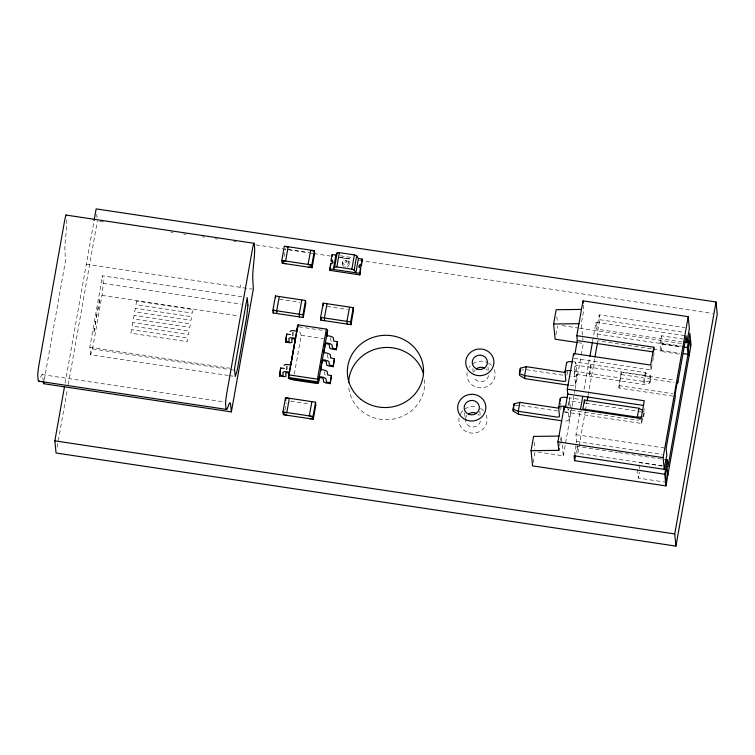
<?xml version="1.0" encoding="UTF-8"?>
<svg xmlns="http://www.w3.org/2000/svg" width="755" height="755" viewBox="0 0 755 755"><rect width="100%" height="100%" fill="white"/><g stroke="black" fill="none" stroke-linecap="round" stroke-linejoin="round"><path stroke-width="0.57" stroke-dasharray="3.77 2.83" d="M228.237 375.461L90.6 354.793L92.487 348.914L102.019 295.384L103.303 283.418L102.548 275.82L242.515 296.838M240.147 287.306L240.411 284.918M44.262 380.095L65.496 260.834L64.987 251.424A32.531 2.699 -81.5 0 1 65.845 235.164A32.531 2.699 -81.5 0 0 66.704 218.903M65.119 383.229L94.101 220.413M57.106 447.215L67.431 389.221M68.252 384.588L97.367 221.055M90.6 354.793L89.836 347.187L102.548 275.82M284.135 256.436L285.503 248.754M286.249 369.931L286.975 365.845M292.279 336.022L293.006 331.945M284.928 410.135L286.296 402.453M294.299 374.206L301.226 335.324L298.989 329.888M533.153 462.589L535.106 451.603M555.897 334.805L557.464 326.018M560.682 409.729L561.078 407.502M566.835 375.159L567.439 371.819A3.747 1.161 10.1 0 1 567.222 372.092M559.549 445.96L560.333 441.562M560.531 440.467L561.314 436.069L563.287 455.841L536.229 451.773M567.996 405.614L569.393 397.809L580.944 399.546M568.902 405.312L569.695 400.848L580.095 402.415M569.062 419.818L570.667 410.578A7.503 2.322 10.1 0 1 564.381 412.013M575.414 384.125L577.018 374.895L575.744 362.126L574.159 371.045L575.433 383.814A7.493 2.322 10.1 0 1 569.147 385.248M563.287 455.841L571.903 407.436M572.101 406.322L575.074 389.589M575.272 388.476L581.029 356.152M581.237 355.001L583.294 343.421L578.792 342.751M574.111 455.793L576.66 441.524L575.971 434.682L580.217 410.814M584.03 389.41L589.749 357.285M592.533 341.647L595.988 322.272L686.153 335.815M682.209 341.958L596.667 329.114L599.215 314.835L684.747 327.679M575.772 454.076L577.141 446.384L617.599 452.462M597.498 337.4L597.158 333.974L599.697 319.705L599.215 314.835M662.21 465.901L577.82 453.226L585.248 411.513M585.455 410.352L586.899 402.236M588.145 395.28L594.742 358.2M597.422 343.138L597.837 340.816L652.169 348.98M673.054 396.13L618.996 388.013L618.751 385.579L621.138 372.196L675.187 380.322M618.996 388.013L621.384 374.631L621.138 372.196M564.598 411.909L641.618 423.47L642.411 419.016M643.6 412.324L644.392 407.86M574.13 358.38L651.14 369.941L652.537 362.136M652.735 361.022L653.33 357.672M653.528 356.558L654.123 353.217M643.317 416.845L644.27 411.484L643.496 418.666L641.533 419.176M649.847 382.983L650.801 377.623L645.544 375.603L576.046 365.165L574.461 374.084L643.958 384.522L649.847 382.983L650.621 375.801L645.242 372.564L573.866 361.843M678.981 354.133L660.946 351.424L660.096 342.912L661.371 335.777L682.784 338.986M666.571 482.341L638.39 478.104L639.485 471.988M660.946 351.424L662.22 344.289L661.371 335.777M640.551 419.44L637.607 420.214L568.1 409.776M521.535 369.988L523.536 369.875M649.668 381.152L643.656 381.483L572.281 370.762M515.174 405.671L520.186 405.397M340.42 255.803L351.688 257.493M288.353 249.48L308.635 252.529M339.24 257.125L351.962 259.031M99.698 221.404L104.36 222.102M170.781 232.078L173.103 232.427M183.597 234.003L185.928 234.352M202.236 236.806L204.567 237.155M215.052 238.731L217.383 239.08M233.701 241.524L236.022 241.874M255.832 244.856L308.267 252.727M309.437 252.906L312.929 253.425M314.099 253.605L330.407 256.049M339.731 257.455L352.547 259.38M359.54 260.428L712.588 313.448M599.697 319.705L684.077 332.379M562.296 325.613L578.538 328.057M579.698 328.227L681.756 343.553M660.096 342.912L681.51 346.13M597.158 333.974L681.538 346.649M662.22 344.289L681.378 347.168M653.32 349.15L679.915 353.142M86.306 264.203L252.208 289.118M279.492 299.263L299.773 302.311M327.198 306.426L347.489 309.475M103.303 283.418L240.939 304.095M102.019 295.384L238.495 315.883M621.384 374.631L674.281 382.577M298.791 326.802L323.952 330.577M301.226 335.324L323.772 338.702M526.546 369.714L562.928 375.178M618.751 385.579L672.809 393.704M585.88 403.283L636.88 410.937M521.327 405.567L557.709 411.031M89.836 347.187L229.813 368.214M92.487 348.914L228.963 369.412M230.124 369.582L233.625 370.11M229.407 375.641L234.069 376.339M575.971 434.682L663.824 447.875M576.66 441.524L662.192 454.368M290.666 401.15L309.824 404.029M618.76 452.641L661.522 459.059M662.484 466.014L638.815 462.456L639.447 468.846M42.129 374.603L224.499 402M639.192 411.286L644.449 413.315M650.753 366.052L651.14 369.941M650.621 375.801L650.801 377.623M641.221 419.582L641.618 423.47M637.541 469.591L638.39 478.104M595.988 322.272L596.667 329.114M583.436 305.133L583.86 309.39L581.322 323.659L582.945 339.939M577.141 446.384L577.82 453.226M569.393 397.809L570.45 408.417M567.798 406.728L569.072 419.506A7.503 2.322 10.1 0 1 563.759 421.026M556.841 316.732L557.426 322.583M560.663 403.085L560.88 405.218M534.172 442.251L534.87 449.263M487.975 367.1L488.306 370.412M479.793 411.315L480.237 415.741M472.8 368.61L473.347 374.14M464.618 412.825L465.061 417.251M348.989 261.192A3.331 3.162 -5.7 0 1 344.28 264.41A3.331 3.162 -5.7 0 1 343.742 258.965A3.331 3.162 -5.7 0 1 348.989 261.192L349.235 263.627M342.345 261.853L342.591 264.288M330.567 337.664L330.86 340.552A3.331 1.029 10.1 0 0 332.228 341.59M327.547 354.614L327.84 357.502A3.331 1.029 10.1 0 0 329.208 358.54M324.537 371.564L324.82 374.452A3.331 1.029 10.1 0 0 326.556 375.622M292.997 332.021L293.289 334.909A3.331 1.029 10.1 0 1 291.741 335.588M286.966 365.93L287.249 368.817A3.331 1.029 10.1 0 1 286.051 369.469M96.706 214.42L97.036 217.733M43.271 381.511L42.752 376.33A32.531 2.699 -81.5 0 0 40.43 377.906A32.531 2.699 -81.5 0 1 39.864 379.52M424.593 379.793A38.118 36.108 -5.7 0 1 390.25 419.516A38.118 36.108 -5.7 0 1 348.725 387.372M486.192 415.014A14.109 13.364 -5.7 0 1 472.46 433.172A14.109 13.364 -5.7 0 1 460.163 414.382M460.569 413.589A14.109 13.364 -5.7 0 1 464.08 409.531M464.816 409.002A14.109 13.364 -5.7 0 1 477.122 406.992M480.473 408.408A14.109 13.364 -5.7 0 1 483.917 411.267M494.261 369.695A14.109 13.364 -5.7 0 1 482.379 387.787A14.109 13.364 -5.7 0 1 467.147 372.404M469.1 367.506A14.109 13.364 -5.7 0 1 470.186 366.081M472.885 363.674A14.109 13.364 -5.7 0 1 486.918 362.277M488.542 363.089A14.109 13.364 -5.7 0 1 492.543 366.628M343.789 266.411A3.331 3.162 -5.7 0 1 343.978 261.4A3.331 3.162 -5.7 0 1 349.036 262.825A3.331 3.162 -5.7 0 1 346.224 267.1M345.356 267.081A3.331 3.162 -5.7 0 1 344.525 266.845M577.018 374.895A7.493 2.322 10.1 0 1 570.733 376.33M561.003 407.643A3.747 1.161 10.1 0 1 560.663 407.889M480.491 420.941A7.625 7.22 -5.7 0 1 465.391 420.573M465.467 418.685A7.625 7.22 -5.7 0 1 467.109 415.269M477.839 414.193A7.625 7.22 -5.7 0 1 479.189 415.561M488.56 375.622A7.625 7.22 -5.7 0 1 473.904 377.085M474.121 371.554A7.625 7.22 -5.7 0 1 475.178 369.941M485.909 368.874A7.625 7.22 -5.7 0 1 487.258 370.243M94.394 328.255L93.875 333.04L94.394 328.255M95.659 321.111L95.149 325.896L95.659 321.111M96.933 313.976L96.423 318.761L96.933 313.976M98.207 306.841L97.688 311.626L98.207 306.841M99.471 299.707L98.962 304.491L99.471 299.707M131.54 329.633L130.898 333.21L187.249 341.666L187.891 338.098L131.54 329.633M132.804 322.498L132.172 326.066L188.523 334.531L189.156 330.964L132.804 322.498M134.079 315.364L133.437 318.931L189.798 327.396L190.43 323.829L134.079 315.364M135.343 308.229L134.711 311.796L191.062 320.262L191.704 316.685L135.343 308.229M136.617 301.085L135.985 304.661L192.336 313.117L192.969 309.55L136.617 301.085M590.769 364.382L589.183 373.3L589.485 376.339L591.071 367.421L590.769 364.382M645.242 372.564L643.656 381.483L643.958 384.522L645.544 375.603L645.242 372.564M345.063 262.23A0.953 0.906 -5.7 0 0 346.611 261.664A0.953 0.906 -5.7 0 0 345.337 260.683A0.953 0.906 -5.7 0 0 345.063 262.23"/><path stroke-width="1.13" d="M284.144 365.477L284.163 365.307A4.775 1.482 10.1 0 1 288.08 364.608L290.571 364.967M290.184 331.568L290.194 331.407A4.775 1.482 10.1 0 1 294.12 330.709L296.602 331.067M94.101 220.413L96.159 208.89L716.033 301.991L717.25 314.146L675.952 546.11L56.068 453.009L54.86 440.854L64.496 386.692M272.914 310.239L275.462 295.96L305.511 300.481L305.784 303.208L303.246 317.487L273.187 312.976L272.914 310.239L302.972 314.75L303.246 317.487M281.785 260.456L284.324 246.177L314.373 250.698L314.646 253.435L312.108 267.704L282.049 263.193L281.785 260.456L311.834 264.967L312.108 267.704M273.187 312.976L273.772 309.682M319.45 377.528L321.328 377.811A1.906 0.595 10.1 0 1 323.263 378.708L323.555 381.596A3.331 1.029 10.1 0 0 326.943 383.153L330.228 383.644L330.143 382.728L326.396 382.058L326.028 378.925A4.775 1.482 10.1 0 0 321.847 377.009L319.356 376.622L318.497 382.889L315.826 383.314L293.289 379.925L288.438 378.368L289.392 373.017L287.513 372.734A1.906 0.595 10.1 0 0 285.692 373.064L285.985 375.952A3.331 1.029 10.1 0 1 282.804 376.518L279.51 376.028L280.69 367.978L284.257 368.478M290.864 364.769L295.422 339.118L293.544 338.835A1.906 0.595 10.1 0 0 291.732 339.165L292.015 342.053A3.331 1.029 10.1 0 1 288.835 342.619L285.55 342.128L286.73 334.078L290.298 334.578M279.51 376.028L280.69 367.978M285.55 342.128L286.73 334.078M297.555 325.716L288.438 378.368L318.497 382.889L317.468 379.161L326.377 329.123L298.121 324.877L296.885 330.907M326.377 329.123L327.613 330.228L318.402 381.973L288.344 377.462L298.121 324.877M282.965 411.956L285.503 397.687L315.562 402.198L315.835 404.935L313.297 419.204L283.238 414.693L282.965 411.956L313.023 416.467L313.297 419.204M302.972 314.75L305.511 300.481M311.834 264.967L314.373 250.698M320.63 317.402L323.168 303.132L353.227 307.644L353.5 310.38L350.952 324.65L320.903 320.139L320.63 317.402L350.688 321.913L350.952 324.65M358.455 258.512L362.211 259.078L361.258 264.429A1.906 1.803 -5.7 0 0 359.059 265.93A1.906 1.803 -5.7 0 0 360.626 267.997L359.824 274.867L329.765 270.356L330.567 263.486A1.906 1.803 -5.7 0 0 332.766 261.985A1.906 1.803 -5.7 0 0 331.2 259.918L332.153 254.558L335.909 255.124L337.174 252.906L339.363 252.651L354.397 254.907L356.7 255.841L358.455 258.512L355.907 272.781L354.161 270.111L351.849 269.186L336.824 266.921L334.635 267.185L333.37 269.403L335.909 255.124M320.903 320.139L321.29 317.94M329.765 270.356L330.341 267.147M332.936 263.033A1.906 1.803 -5.7 0 0 331.351 261.438L331.738 259.295M334.635 267.185L337.174 252.906M336.824 266.921L339.363 252.651M320.648 370.752L322.376 359.673L324.867 360.059A4.775 1.482 10.1 0 1 329.048 361.975L329.416 365.109L333.163 365.779L333.248 366.694L329.963 366.203A3.331 1.029 10.1 0 1 326.566 364.646L326.283 361.758A1.906 0.595 10.1 0 0 324.339 360.862L322.461 360.579M323.735 353.444L325.518 343.412M326.717 336.721L327.613 330.228M313.023 416.467L315.562 402.198M330.143 382.728L331.407 375.594L327.689 374.942L327.293 371.79A4.775 1.482 10.1 0 0 323.121 369.865L320.63 369.488L320.715 370.394M333.163 365.779L334.427 358.644L330.709 357.993L330.312 354.841A4.775 1.482 10.1 0 0 326.132 352.915L323.64 352.528M336.173 348.829L332.455 348.178L332.058 345.026A4.775 1.482 10.1 0 0 327.887 343.1L325.386 342.723L325.481 343.629L327.359 343.912A1.906 0.595 10.1 0 1 329.303 344.799L329.586 347.696A3.331 1.029 10.1 0 0 332.983 349.254L336.268 349.744L337.447 341.694L333.748 341.062L333.332 337.881A4.775 1.482 10.1 0 0 329.152 335.966L326.66 335.579L326.755 336.494M330.228 383.644L331.407 375.594M333.248 366.694L334.427 358.644M336.268 349.744L337.447 341.694M351.849 269.186L354.397 254.907M354.161 270.111L356.7 255.841M350.688 321.913L353.227 307.644M359.824 274.867L360.626 267.997M359.21 267.449A1.906 1.803 -5.7 0 1 361.409 265.949L362.211 259.078M561.805 420.809L518.6 414.316L513.221 411.079L513.041 409.257L513.995 403.897L519.884 402.358L557.454 408.002A3.747 1.161 10.1 0 0 558.889 408.125M568.156 385.116L524.952 378.632L519.572 375.395L519.393 373.565L520.346 368.214L526.235 366.666L563.806 372.309A3.747 1.161 10.1 0 0 565.25 372.441M513.221 411.079L513.796 407.87M520.148 372.177L520.346 368.214M519.884 402.358L518.298 411.277L518.6 414.316M526.235 366.666L524.649 375.594L524.952 378.632M664.995 459.578L667.307 459.927L667.986 466.769L688.003 354.359L687.324 347.517L689.862 333.248L691.033 344.95L665.929 485.909L532.568 465.882L531.048 450.678L533.587 436.399L559.002 436.097M577.66 342.581L555.123 339.193L553.604 323.989L556.142 309.72L581.558 309.418M558.672 407.445L560.257 398.517M565.023 371.753L566.609 362.834M531.048 450.678L558.766 450.348L557.917 441.835L564.117 407.039L641.127 418.61L644.308 400.763L567.288 389.193L573.64 353.51L650.659 365.08L653.839 347.234L576.82 335.673L583.011 300.877L688.211 316.675L689.372 328.378L686.833 342.657L684.521 342.308M565.391 407.445L567.779 394.063L567.288 389.193M574.923 353.916L577.301 340.533L576.82 335.673M558.766 450.348L559.162 448.149M580.416 409.701L582.803 396.318M589.948 356.171L592.335 342.789M642.477 410.409L638.89 408.247L584.417 400.065L582.832 408.993L637.305 417.166L642.316 416.892M665.929 485.909L664.768 474.206L574.602 460.663L575.574 455.171M587.107 401.075L587.937 396.441M594.949 357.039L597.422 343.138M637.305 417.166L638.89 408.247M574.602 460.663L574.111 455.793L664.277 469.336L663.107 457.634L688.211 316.675M664.277 469.336L666.816 455.067L666.137 448.225L675.347 396.479L675.112 394.044L677.49 380.662L677.735 383.096L686.153 335.815L686.833 342.657M664.768 474.206L667.307 459.927M675.952 546.11L674.734 533.945L716.033 301.991M43.856 382.407L43.545 383.644L43.271 381.511M231.37 411.89L253.34 289.042L252.831 279.633A32.531 2.699 -81.5 0 1 253.689 263.372A32.531 2.699 -81.5 0 0 254.548 247.111L254.218 243.808A9.371 0.774 -81.5 0 0 252.321 249.697L226.906 392.44A9.371 0.774 -81.5 0 0 225.622 404.397L225.953 407.7A32.531 2.699 -81.5 0 0 228.274 406.124A32.531 2.699 -81.5 0 1 230.596 404.538L231.37 411.89L43.526 383.682M553.604 323.989L579.01 323.687M286.23 246.762L288.108 247.045L285.569 261.324L282.748 260.9L282.965 263.033L285.815 263.759M311.589 250.575L313.467 250.858M66.138 215.071L254.086 243.289M329.614 268.837L359.673 273.348M683.851 346.998L687.324 347.517M683.379 353.661L688.003 354.359M577.301 340.533L653.169 351.924M285.456 341.213L289.165 341.675L288.929 338.542A4.775 1.482 10.1 0 1 292.846 337.844L295.337 338.202L295.422 339.118M567.779 394.063L643.647 405.454M289.212 374.914L317.468 379.161M279.425 375.112L283.125 375.575L282.889 372.441A4.775 1.482 10.1 0 1 286.806 371.743L289.297 372.111L289.392 373.017M286.475 398.13L289.297 398.555L286.749 412.825L283.937 412.4L284.144 414.533L286.994 415.259M557.917 441.835L663.107 457.634M38.731 381.209L226.576 409.418M54.86 440.854L674.734 533.945M519.393 373.565L524.649 375.594L562.22 381.237A3.747 1.161 10.1 0 0 565.854 380.577L565.004 372.064A7.493 2.322 10.1 0 1 571.29 370.63M513.041 409.257L518.298 411.277L555.869 416.92A3.747 1.161 10.1 0 0 559.502 416.269L558.653 407.757A7.493 2.322 10.1 0 1 565.92 406.454M690.391 348.517L689.541 340.005L688.277 347.14L689.126 355.652M667.835 475.206L666.986 466.694L665.721 473.829L666.571 482.341M653.839 347.234L654.123 350.15M583.011 300.877L583.228 303M584.417 400.065L584.719 403.104M573.64 353.51L573.838 355.454M564.117 407.039L564.4 409.956M560.455 400.962L560.238 398.829A7.493 2.322 10.1 0 1 567.515 397.526M513.995 403.897L514.174 405.728M361.258 264.429L361.409 265.949M349.499 307.379L346.923 321.356L347.196 324.084M332.153 254.558L332.304 256.087M331.2 259.918L331.351 261.438M330.567 263.486L330.718 265.005A1.906 1.803 -5.7 0 0 331.218 265.014M326.962 304.001L324.386 317.968L324.659 320.705M323.168 303.132L323.442 305.86M310.654 250.434L308.078 264.401L310.928 265.128L311.135 267.261L308.351 267.138M301.783 300.216L299.216 314.184L299.49 316.921M311.834 401.934L309.267 415.911L312.108 416.637L312.325 418.761L309.541 418.638M279.246 296.828L276.67 310.805L276.943 313.533M275.462 295.96L275.641 297.791M285.503 397.687L285.777 400.414M348.584 382.643A38.118 36.108 -5.7 0 1 382.455 347.715A38.118 36.108 -5.7 0 1 423.498 373.989M360.777 269.516A1.906 1.803 -5.7 0 1 360.295 269.384M566.59 363.146A7.493 2.322 10.1 0 1 572.875 361.711M66.374 215.6A9.371 0.774 -81.5 0 0 64.477 221.479L39.062 364.231A9.371 0.774 -81.5 0 0 37.778 376.188L38.109 379.491A32.531 2.699 -81.5 0 0 39.128 380.945M468.562 413.966A7.625 7.22 -5.7 0 1 476.15 413.211M476.632 368.648A7.625 7.22 -5.7 0 1 484.219 367.893M247.942 305.143L246.659 317.109L237.127 370.63L235.23 376.518L234.475 368.912L247.187 297.545L247.942 305.143M361.164 399.499A38.118 36.108 -5.7 0 0 423.017 377.066A38.118 36.108 -5.7 0 0 372.168 337.693A38.118 36.108 -5.7 0 0 361.164 399.499M465.892 419.865A14.109 13.364 -5.7 0 0 485.795 406.247A14.109 13.364 -5.7 0 0 463.598 396.837A14.109 13.364 -5.7 0 0 465.892 419.865M473.961 374.546A14.109 13.364 -5.7 0 0 493.864 360.928A14.109 13.364 -5.7 0 0 471.667 351.519A14.109 13.364 -5.7 0 0 473.961 374.546M468.591 414.25A7.625 7.22 -5.7 0 0 479.349 406.888A7.625 7.22 -5.7 0 0 467.354 401.802A7.625 7.22 -5.7 0 0 468.591 414.25M476.66 368.931A7.625 7.22 -5.7 0 0 487.419 361.57A7.625 7.22 -5.7 0 0 475.423 356.483A7.625 7.22 -5.7 0 0 476.66 368.931"/></g></svg>
